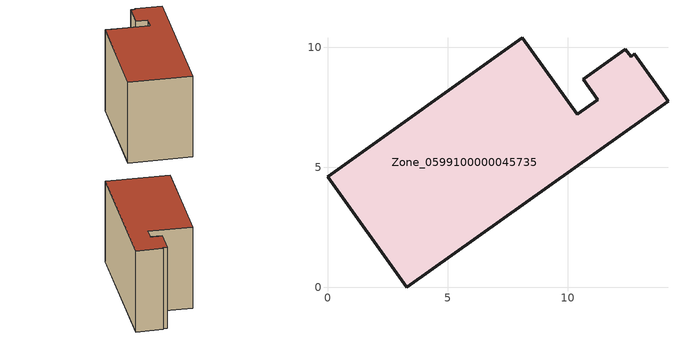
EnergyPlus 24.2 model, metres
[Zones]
Zone_0599100000045735
 floor ground (C_G): 12.39,9.92 12.65,9.62 12.78,9.72 14.18,7.75 3.3,0 0,4.62 8.12,10.41 10.41,7.21 11.26,7.82 10.65,8.67 z0
 wall outside (C_F): 3.3,0 14.18,7.75 12.78,9.72 12.65,9.62 12.39,9.92 10.65,8.67 11.26,7.82 10.41,7.21 8.12,10.41 0,4.62 3.3,0 z0:7.81
 roof outside (C_R): 12.65,9.62 12.39,9.92 10.65,8.67 11.26,7.82 10.41,7.21 8.12,10.41 0,4.62 3.3,0 14.18,7.75 12.78,9.72 z7.81
[BUILDING]
Pand.0599100000045735: North Axis=0; Terrain=City; Loads Convergence Tolerance Value=0.04; Temperature Convergence Tolerance Value=0.4; Solar Distribution=FullExterior; Maximum Number of Warmup Days=25; Minimum Number of Warmup Days=1
[Site:Location]
Rotterdam.The.Hague.AP_ZH_NLD Design_Conditions: Latitude=51.96; Longitude=4.45; Time Zone=1; Elevation=-4.5
[SITE:GROUNDTEMPERATURE:BUILDINGSURFACE]
18, 18, 18, 18, 18, 18, 18, 18, 18, 18, 18, 18
[MATERIAL] Thermal Absorptance=0.9; Solar Absorptance=0.7; Visible Absorptance=0.7
Name | Roughness | Thickness | Conductivity | Density | Specific Heat
G.TI.1975-1991 | MediumSmooth | 0.15 | 0.288461 | 540 | 1210
F.TI.1975-1991 | Rough | 0.3 | 0.230769 | 1920 | 840
R.TI.1975-1991 | MediumRough | 0.2 | 0.153846 | 1500 | 1000
[CONSTRUCTION]
C_G: G.TI.1975-1991
C_F: F.TI.1975-1991
C_R: R.TI.1975-1991
[ZONE]
Zone_0599100000045735: Type=1; Multiplier=1; Ceiling Height=Autocalculate; Volume=Autocalculate; Floor Area=autocalculate; Part of Total Floor Area=Yes
[ZONEINFILTRATION:DESIGNFLOWRATE]
Infil_Zone_0599100000045735: Zone or ZoneList or Space or SpaceList=Zone_0599100000045735; Schedule=AlwaysOn; Design Flow Rate Calculation Method=Flow/Area; Flow Rate per Floor Area=0.003; Constant Term Coefficient=1; Temperature Term Coefficient=0; Velocity Term Coefficient=0; Velocity Squared Term Coefficient=0
[HVACTEMPLATE:ZONE:IDEALLOADSAIRSYSTEM]
Zone_0599100000045735: Maximum Heating Supply Air Temperature=50; Minimum Cooling Supply Air Temperature=13; Maximum Heating Supply Air Humidity Ratio=0.0156; Minimum Cooling Supply Air Humidity Ratio=0.0077; Heating Limit=NoLimit; Cooling Limit=NoLimit; Dehumidification Control Type=ConstantSensibleHeatRatio; Cooling Sensible Heat Ratio=0.7; Dehumidification Setpoint=60; Humidification Control Type=None; Humidification Setpoint=30; Outdoor Air Method=None; Outdoor Air Flow Rate per Person=0.00944; Outdoor Air Flow Rate per Zone Floor Area=0; Outdoor Air Flow Rate per Zone=0; Demand Controlled Ventilation Type=None; Outdoor Air Economizer Type=NoEconomizer; Heat Recovery Type=None; Sensible Heat Recovery Effectiveness=0.7; Latent Heat Recovery Effectiveness=0.65
[ZONECONTROL:THERMOSTAT]
ThermostatControl_Zone_0599100000045735: Zone or ZoneList=Zone_0599100000045735; Control Type Schedule=DualSetpointControlType; Control 1=Thermostat_Zone_0599100000045735; Temperature Difference Between Cutout And Setpoint=0
[THERMOSTATSETPOINT:DUALSETPOINT]
Thermostat_Zone_0599100000045735: Heating Setpoint Temperature Schedule=HeatingSetpoint_Zone_0599100000045735; Cooling Setpoint Temperature Schedule=CoolingSetpoint_Zone_0599100000045735
[SCHEDULE:COMPACT]
HeatingSetpoint_Zone_0599100000045735: Through: 12/31, For: AllDays, Until: 24:00, 21
CoolingSetpoint_Zone_0599100000045735: Through: 12/31, For: AllDays, Until: 24:00, 24
DualSetpointControlType: Through: 12/31, For: AllDays, Until: 24:00, 4
AlwaysOn: Through: 12/31, For: AllDays, Until: 24:00, 1
